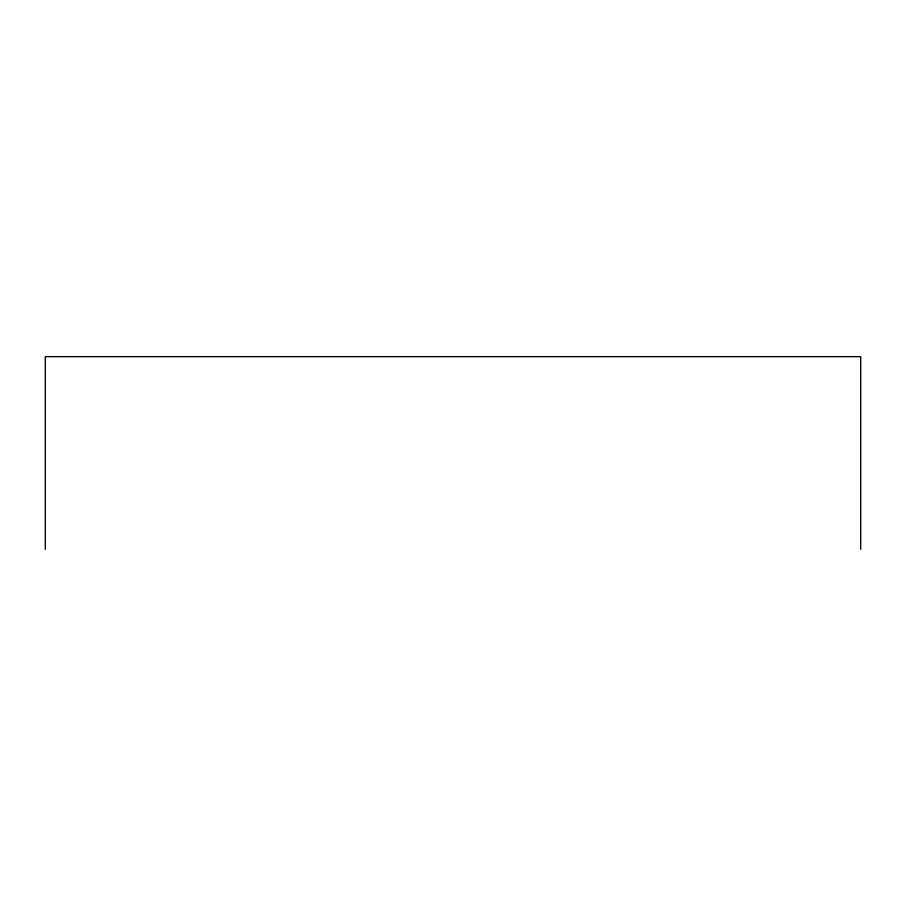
<?xml version="1.0" encoding="UTF-8"?>
<svg xmlns="http://www.w3.org/2000/svg" width="906" height="906" viewBox="0 0 906 906"><rect width="100%" height="100%" fill="white"/><g stroke="black" fill="none" stroke-linecap="round" stroke-linejoin="round"><path stroke-width="1.36" d="M860.7 549.342L860.7 356.658L45.3 356.658L45.3 549.342"/></g></svg>
